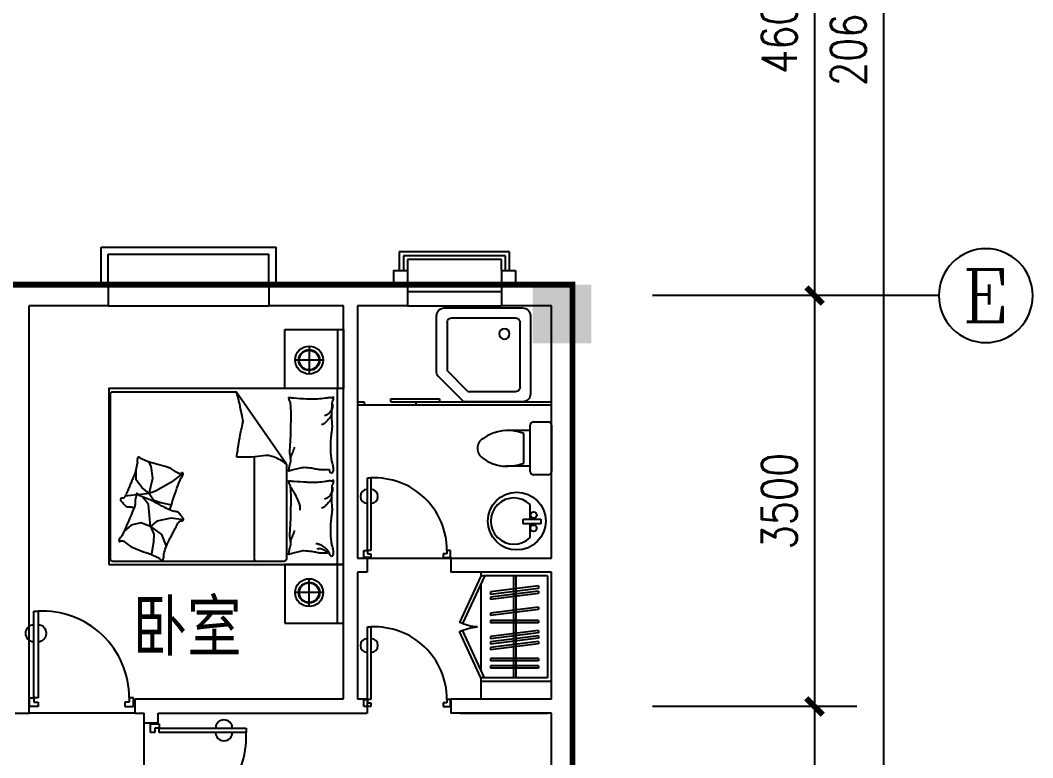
# Model space of a CAD drawing. Header units: millimetres. Extents: x 1454 to 36762, y 522 to 39654.
# Drawn here: x 28132 to 36762, y 17820 to 24102 of the extents above; entities that cross this region are included whole.
import ezdxf
from ezdxf.enums import TextEntityAlignment as Align

# ---------------------------------------------------------------- set-up
doc = ezdxf.new("R2010")
doc.units = ezdxf.units.MM
for name, color, linetype in [('AXIS', 3, 'Continuous'), ('AXIS_TEXT', 7, 'Continuous'), ('COLUMN', 7, 'Continuous'), ('PUB_DIM', 3, 'Continuous'), ('PUB_TEXT', 7, 'Continuous'), ('PUB_WALL', 255, 'Continuous'), ('TOILET', 7, 'Continuous'), ('WALL', 4, 'Continuous'), ('WINDOW', 5, 'Continuous')]:
    doc.layers.add(name, color=color, linetype=linetype)
doc.styles.add('-黑体', font='simhei.ttf')
doc.styles.add('CHINA', font='romant', dxfattribs={"width": 0.8, "height": 150, "bigfont": 'fs64f'})
doc.styles.add('COMPLEX', font='COMPLEX')
doc.styles.add('DIM_FONT', font='SIMPLEX.shx', dxfattribs={"width": 0.8})
doc.dimstyles.new('AXIS', dxfattribs={"dimtxt": 300, "dimasz": 1, "dimexe": 250, "dimexo": 300, "dimgap": 150, "dimtad": 1, "dimdec": 0, "dimdsep": 46, "dimtxsty": 'DIM_FONT', "dimblk": '_DIMX', "dimblk1": 'ARCHTICK', "dimblk2": 'ARCHTICK', "dimcen": 0.1, "dimse1": 1, "dimse2": 1, "dimclrt": 7, "dimadec": 0, "dimazin": 0, "dimtfac": 1, "dimtdec": 0, "dimtix": 1, "dimtmove": 2, "dimatfit": 3, "dimldrblk": '_DIMX', "dimfxl": 1, "dimtolj": 1, "dimtzin": 0, "dimarcsym": 0})
doc.dimstyles.new('DIMA', dxfattribs={"dimtxt": 300, "dimasz": 1, "dimexe": 250, "dimexo": 300, "dimgap": 150, "dimtad": 1, "dimdec": 0, "dimdsep": 46, "dimtxsty": 'DIM_FONT', "dimblk": '_DIMX', "dimblk1": 'ARCHTICK', "dimblk2": 'ARCHTICK', "dimcen": 0.1, "dimse1": 1, "dimclrt": 7, "dimadec": 0, "dimazin": 0, "dimtfac": 1, "dimtdec": 0, "dimtix": 1, "dimtmove": 2, "dimatfit": 3, "dimldrblk": '_DIMX', "dimfxl": 1, "dimtolj": 1, "dimtzin": 0, "dimarcsym": 0})

# ---------------------------------------------------------------- blocks, each defined once
blk = doc.blocks.new('U_B7VQP')
for p, q in [((0, 600), (0, 0)), ((30, 566.6), (30, 0)), ((900, 566.6), (30, 566.6)), ((900, 566.6), (900, 0)), ((930, 600), (930, 0)), ((113.1, 490.4), (113.1, 80.8)), ((133.1, 490.4), (113.1, 490.4)), ((133.1, 490.4), (133.1, 80.8)), ((174.3, 490.4), (174.3, 80.8)), ((194.3, 490.4), (174.3, 490.4)), ((194.3, 490.4), (194.3, 80.8)), ((319.7, 490.4), (268.5, 80.8)), ((339.9, 490.4), (288.7, 80.8)), ((368.3, 490.4), (317.1, 80.8)), ((339.9, 490.4), (319.7, 490.4)), ((388.5, 490.4), (337.2, 80.8)), ((412.7, 490.4), (361.4, 80.8)), ((388.5, 490.4), (368.3, 490.4)), ((432.8, 490.4), (381.6, 80.8)), ((432.8, 490.4), (412.7, 490.4)), ((499.6, 490.4), (499.6, 80.8)), ((519.6, 490.4), (499.6, 490.4)), ((519.6, 490.4), (519.6, 80.8)), ((613.3, 490.4), (562.1, 80.8)), ((633.5, 490.4), (582.3, 80.8)), ((633.5, 490.4), (613.3, 490.4)), ((748.5, 490.4), (697.3, 80.8)), ((768.7, 490.4), (717.4, 80.8)), ((792.9, 490.4), (741.6, 80.8)), ((768.7, 490.4), (748.5, 490.4)), ((813, 490.4), (761.8, 80.8)), ((813, 490.4), (792.9, 490.4)), ((900, 296.1), (30, 296.1)), ((900, 276.1), (30, 276.1)), ((30, 0), (0, 0)), ((30, 30), (435.9, -156.5)), ((30, 0), (425.3, -181.7)), ((832.7, 0), (95.3, 0)), ((133.1, 80.8), (113.1, 80.8)), ((194.3, 80.8), (174.3, 80.8)), ((288.7, 80.8), (268.5, 80.8)), ((337.2, 80.8), (317.1, 80.8)), ((381.6, 80.8), (361.4, 80.8)), ((897.9, 30), (492.1, -156.5)), ((519.6, 80.8), (499.6, 80.8)), ((897.9, 0), (502.7, -181.7)), ((582.3, 80.8), (562.1, 80.8)), ((717.4, 80.8), (697.3, 80.8)), ((761.8, 80.8), (741.6, 80.8)), ((930, 0), (897.9, 0))]:
    blk.add_line(p, q)
for centre, start, end in [((30, 0), 335.31641, 356.04543), ((897.9, 0), 183.95457, 204.68359)]:
    blk.add_arc(centre, 435, start, end)
at = {"style": 'DIM_FONT', "width": 0.8, "flags": 9}
for tag in ['YSIZE', 'XSIZE']:
    blk.add_attdef(tag, (0, 0), '', height=0.5, dxfattribs=at)
blk = doc.blocks.new('M_C54TQD')
for p, q in [((0, -52.4), (1500, -52.4)), ((25.8, -508.5), (25.8, -1967.8)), ((853.5, -488.5), (45.8, -488.5)), ((853.5, -488.5), (1471.6, -915.9)), ((45.8, -761.1), (915.3, -761.1)), ((1471.6, -1967.8), (1471.6, -915.9)), ((381, -1368.3), (394.8, -1471.4)), ((777.6, -1368.4), (698.4, -1472.4)), ((160.8, -1514.4), (136.8, -1517.8)), ((255.4, -1552.2), (160.8, -1514.4)), ((324.3, -1645), (255.4, -1552.2)), ((394.8, -1471.4), (369, -1593.5)), ((528.4, -1559.3), (508.6, -1470.4)), ((698.4, -1472.4), (623.3, -1602.7)), ((90.3, -1638.1), (87, -1644.6)), ((188.4, -1621), (90.3, -1638.1)), ((257.2, -1617.5), (188.4, -1621)), ((324.3, -1645), (257.2, -1617.5)), ((369, -1593.5), (324.3, -1645)), ((548.2, -1616.6), (528.4, -1559.3)), ((605.5, -1658), (548.2, -1616.6)), ((623.3, -1602.7), (605.5, -1658)), ((605.5, -1658), (734, -1626.4)), ((734, -1626.4), (836.8, -1640.3)), ((324.3, -1645), (510, -1663.9)), ((324.3, -1645), (355.2, -1727.5)), ((510, -1663.9), (559.9, -1700)), ((559.9, -1700), (572, -1708.6)), ((605.5, -1658), (593.7, -1752.2)), ((605.5, -1658), (654.9, -1721.3)), ((654.9, -1721.3), (720.1, -1768.7)), ((836.8, -1640.3), (872.8, -1660.3)), ((334.6, -1810), (281, -1872.6)), ((355.2, -1727.5), (334.6, -1810)), ((591.9, -1766.9), (580, -1861.5)), ((720.1, -1768.7), (813, -1768.7)), ((45.8, -1987.8), (1451.6, -1987.8))]:
    blk.add_line(p, q)
blk.add_lwpolyline([(0, -2000), (0, 0), (1500, 0), (1500, -2000)], close=True)
for points in [[(101, -126.8, -0.263368), (73, -108, -0.494818), (82.2, -89.3, -0.049225), (99.9, -87.5, -0.036831), (123.5, -89.3, -0.031893), (161.5, -97.4, 0.035782), (195.4, -104.4, 0.032941), (285.1, -110.3, 0.026564), (396.3, -104.4, 0.017905), (433.8, -99, -0.033397), (454, -96.8, -0.03204), (491.1, -97.5, 0.018442), (555.4, -100.5, 0.010837), (620.2, -99.8, 0.014624), (668.1, -96.8, 0.111249), (690.6, -89.5, -0.153708), (707.5, -85.5, -0.076444), (715, -87.2, -0.215512), (716.9, -89.3, -0.585858), (714.3, -92.3, 0.363489), (709.4, -94.9, 0.191716), (709.4, -106.4, -0.129675), (711.3, -123, -0.01735), (708.3, -139.8, 0.019326), (705.7, -154.9, 0.018818), (699, -223.3, 0.021828), (698.1, -282.6, 0.006204), (699.5, -316.4, 0.001963), (705.7, -423.3, 0.028341), (709.9, -459.4, -0.117014), (709.4, -468.3, -0.36606), (708, -469.3, -0.03973), (694.4, -466.5, -0.048309), (680.6, -461, 0.062981), (670, -457.1, 0.04058), (646.6, -453.7, 0.014345), (579.8, -451.4, 0.005484), (454.4, -452.2, 0.007153), (358.2, -455.2, 0.008762), (315.7, -457.9, -0.008153), (270, -460.8, -0.06251), (212.9, -456.4, 0.078669), (167.3, -454.4, 0.047825), (144.9, -459.1, -0.034494), (114.1, -466.5, -0.023571), (88.8, -469.5, -0.510228), (87.8, -468.3), (95.3, -438.3), (116, -355.7, 0.073041), (118, -336.2, 0.023305), (112.2, -275, 0.018299), (108.2, -252.2, -0.01097), (100.8, -214.2, -0.042281), (97.9, -179.9, -0.027201), (100.8, -126.5)], [(810.2, -126.8, -0.263368), (782.3, -108, -0.494818), (791.4, -89.3, -0.049225), (809.1, -87.5, -0.036831), (832.8, -89.3, -0.031893), (870.7, -97.4, 0.035782), (904.6, -104.4, 0.032941), (994.3, -110.3, 0.026564), (1105.5, -104.4, 0.017905), (1143, -99, -0.033397), (1163.3, -96.8, -0.03204), (1200.3, -97.5, 0.018442), (1264.7, -100.5, 0.010837), (1329.4, -99.8, 0.014624), (1377.3, -96.8, 0.111249), (1399.9, -89.5, -0.153708), (1416.8, -85.5, -0.076444), (1424.2, -87.2, -0.215512), (1426.2, -89.3, -0.585858), (1423.5, -92.3, 0.363489), (1418.6, -94.9, 0.191716), (1418.6, -106.4, -0.129675), (1420.5, -123, -0.01735), (1417.5, -139.8, 0.019326), (1414.9, -154.9, 0.018818), (1408.3, -223.3, 0.021828), (1407.4, -282.6, 0.006204), (1408.8, -316.4, 0.001963), (1414.9, -423.3, 0.028341), (1419.2, -459.4, -0.117014), (1418.6, -468.3, -0.36606), (1417.2, -469.3, -0.03973), (1403.6, -466.5, -0.048309), (1389.9, -461, 0.062981), (1379.2, -457.1, 0.04058), (1355.8, -453.7, 0.014345), (1289.1, -451.4, 0.005484), (1163.6, -452.2, 0.007153), (1067.5, -455.2, 0.008762), (1024.9, -457.9, -0.008153), (979.2, -460.8, -0.06251), (922.1, -456.4, 0.078669), (876.5, -454.4, 0.047825), (854.1, -459.1, -0.034494), (823.4, -466.5, -0.023571), (798, -469.5, -0.510228), (797.1, -468.3), (804.6, -438.3), (825.2, -355.7, 0.073041), (827.2, -336.2, 0.023305), (821.5, -275, 0.018299), (817.4, -252.2, -0.01097), (810.1, -214.2, -0.042281), (807.2, -179.9, -0.027201), (810.1, -126.5)], [(99.3, -142.8, -0.05369), (113.5, -155.8, -0.070312), (121.6, -168.1, -0.015448), (125.4, -176.6, -0.013244), (129.1, -186.8, -0.082127), (132.1, -204.9, -0.064164), (129.1, -228.1)], [(100.8, -126.8, -0.077379), (135.6, -152.1, -0.077379), (161.1, -186.8, -0.047525), (171, -211.5, -0.047525), (176.1, -237.5)], [(574.8, -100.6, 0.027842), (551.1, -111.2, 0.048685), (538.5, -119.3, 0.023666), (510.6, -143.6, 0.031223), (491.6, -164.3, 0.046801), (486.5, -172, 0.023191), (478.4, -188.7)], [(656.8, -94.9, 0.088153), (622.3, -98.4, 0.088153), (591.1, -113.7, 0.077547), (569.5, -135.3, 0.077547), (555.4, -162.4)], [(1284.1, -100.6, 0.027842), (1260.3, -111.2, 0.048685), (1247.8, -119.3, 0.023666), (1219.8, -143.6, 0.031223), (1200.8, -164.3, 0.046801), (1195.7, -172, 0.023191), (1187.7, -188.7)], [(1366.1, -94.9, 0.088153), (1331.5, -98.4, 0.088153), (1300.3, -113.7, 0.077547), (1278.7, -135.3, 0.077547), (1264.7, -162.4)], [(191.4, -453.7, 0.009729), (218.7, -444.6, 0.009729), (245.6, -434.6, 0.007971), (267.3, -425.5, 0.007971), (288.8, -415.8)], [(660.6, -455.2, 0.016108), (621.7, -429, 0.024599), (594.9, -413.9, 0.009477), (545.8, -390.6, 0.015937), (516, -378.3, 0.072521), (499.6, -374.7, 0.033339), (463.4, -374.5)], [(900.6, -453.7, 0.009729), (927.9, -444.6, 0.009729), (954.8, -434.6, 0.007971), (976.6, -425.5, 0.007971), (998, -415.8)], [(853.5, -488.5, -0.085272), (916.8, -598.6, -0.124044), (926, -686.2), (912.4, -781.6), (914.1, -911.7)], [(914.1, -911.7, 0.007867), (1031.7, -893.9, 0.009508), (1128.5, -875.9, 0.006616), (1193.5, -861.5, -0.023828), (1211.7, -858.2, -0.080713), (1230.3, -858.7, -0.009591), (1382.9, -890.6, -0.013133), (1416.4, -899.2, -0.007859), (1471.6, -915.9)], [(464, -1480.4, 0.025626), (475.6, -1477.6, 0.0108), (604.9, -1436, 0.00456), (692.4, -1404.8, 0.01125), (727.5, -1391, 0.069394), (746.3, -1379.9, -0.079756), (762.9, -1370.5, -0.106399), (777.6, -1368.4, -0.328642), (781.6, -1371.8, -0.299547), (779.2, -1378.3, 0.189917), (773.7, -1387.1, 0.033518), (772.5, -1397.4, 0.075627), (773, -1402, 0.053489), (776, -1409.8, 0.017838), (788.1, -1431.8, 0.038394), (805.3, -1456.1, -0.059529), (815.7, -1472.2, -0.035943), (826.3, -1498.4, -0.011245), (851.9, -1584.7, -0.006203), (862.2, -1624.3, 0.010783), (868.3, -1647, 0.019485), (872.8, -1660.3, 0.005062), (892.4, -1710.5, 0.101392), (909.1, -1735.8, -0.223768), (914, -1749.2, -0.25558), (910.9, -1753.8, -0.081563), (895.2, -1758.9, -0.071805), (878.1, -1759, 0.069985), (860.5, -1759.1, 0.03546), (801, -1772.1, 0.029432), (732, -1796.8, 0.001554), (698.6, -1811.2, -0.00152), (664.5, -1825.8, -0.004735), (629.3, -1840.5, 0.00382), (585.5, -1858.6, 0.296001), (563.6, -1890.9, -0.649774), (542.2, -1899.9, -0.02319), (537.7, -1895.3, 0.0288), (534, -1891.6, 0.005727), (527.4, -1885.8, -0.004358), (518.8, -1878.2, -0.027528), (501.8, -1861.4, -0.046214), (493.2, -1849.9, -0.194121), (490.4, -1833.2, 0.133719), (489.3, -1809.2, 0.005779), (481.8, -1787.2, 0.008882)]]:
    blk.add_lwpolyline(points, format="xyb")
blk.add_lwpolyline([(58.1, -1583.2, 0.101392), (39.5, -1559.2, -0.223768), (33.6, -1546.2, -0.25558), (36.4, -1541.4, -0.081563), (51.6, -1535.1, -0.071805), (68.7, -1533.7, 0.069985), (86.2, -1532.2, 0.03546), (144.5, -1514.8, 0.029432), (211.5, -1484.8, 0.001554), (243.6, -1467.9, -0.00152), (276.5, -1450.7, -0.004735), (310.5, -1433.4, 0.00382), (352.7, -1412, 0.296001), (372.1, -1378.1, -0.649774), (392.8, -1367.5, -0.02319), (397.6, -1371.7, 0.0288), (401.6, -1375.1, 0.005727), (408.6, -1380.4, -0.004358), (417.8, -1387.3, -0.027528), (436, -1402.8, -0.046214), (445.5, -1413.5, -0.194121), (449.5, -1430, 0.133719), (452.5, -1453.8, 0.011505), (471.2, -1496.2, 0.008882), (497.5, -1550, 0.012426), (534.6, -1618.4, -0.033612), (547.3, -1644.2), (570.3, -1700.5), (588.1, -1744, 0.224341), (602.6, -1757.3, -0.722772), (602.8, -1766.1, -0.103513), (599, -1766.6, 0.053465), (591.8, -1766.9, 0.030109), (568.7, -1771.5, -0.031436), (546.6, -1775.9, -0.05324), (531.5, -1776.4, 0.05518), (516.9, -1776.8, 0.056271), (491.6, -1783.4, 0.0108), (365.9, -1834.8, 0.00456), (281, -1872.6, 0.01125), (247.1, -1889, 0.069394), (229.2, -1901.6, -0.079756), (213.3, -1912.2, -0.106399), (198.9, -1915.4, -0.328642), (194.6, -1912.4, -0.299547), (196.5, -1905.7, 0.189917), (201.3, -1896.5, 0.033518), (201.7, -1886.2, 0.075627), (200.8, -1881.6, 0.053489), (197.3, -1874, 0.017838), (183.5, -1853, 0.038394), (164.5, -1830.2, -0.059529), (152.9, -1814.9, -0.035943), (140.3, -1789.6, -0.011245), (108.1, -1705.4, -0.006203), (94.9, -1666.8, 0.010783), (87, -1644.6, 0.019485), (81.6, -1631.7, 0.005062)], format="xyb", close=True)
for centre, start, end in [((45.8, -508.5), 90, 180), ((45.8, -741.1), 180, 270), ((45.8, -1967.8), 180, 270), ((1451.6, -1967.8), 270, 0)]:
    blk.add_arc(centre, 20, start, end)
at = {"style": 'DIM_FONT', "width": 0.8, "flags": 9}
for tag in ['YSIZE', 'XSIZE']:
    blk.add_attdef(tag, (0, 0), '', height=0.5, dxfattribs=at)
blk = doc.blocks.new('M_E24TTP')
at = {"layer": 'TOILET', "color": 7}
for p, q in [((-169.7, 200.4), (-169.7, 430.4)), ((169.7, 200.4), (169.7, 430.4)), ((-220, 200), (220, 200)), ((-139.7, 260.4), (139.7, 260.4)), ((-250, 30), (-250, 170)), ((250, 170), (250, 30)), ((220, 0), (-220, 0))]:
    blk.add_line(p, q, dxfattribs=at)
for centre, radius, start, end in [((0, 589.6), 109.8, 33.45086, 146.54914), ((227.4, 412.8), 397.5, 143.36186, 202.54952), ((-227.4, 412.8), 397.5, 337.45048, 36.63814), ((-220, 170), 30, 90, 180), ((220, 170), 30, 0, 90), ((-220, 30), 30, 180, 270), ((220, 30), 30, 270, 0)]:
    blk.add_arc(centre, radius, start, end, dxfattribs=at)
at = {"style": 'DIM_FONT', "width": 0.8, "flags": 9}
for tag in ['YSIZE', 'XSIZE']:
    blk.add_attdef(tag, (0, 0), '', height=0.5, dxfattribs=at)
blk = doc.blocks.new('M_E27FMO')
at = {"color": 0, "linetype": 'ByBlock'}
for p, q in [((-185.9, 0.6), (-549.7, 0.6)), ((-599.7, -49.4), (-599.7, -549.4)), ((-9.5, -162.1), (-162.4, -9.2)), ((-533.1, -507.8), (-533.1, -91.1)), ((-508.1, -66.1), (-199.7, -66.1)), ((-66.4, -199.4), (-199.7, -66.1)), ((0.3, -549.4), (0.3, -185.6)), ((-66.4, -199.4), (-66.4, -507.8)), ((-91.4, -532.8), (-508.1, -532.8)), ((-549.7, -599.4), (-49.7, -599.4))]:
    blk.add_line(p, q, dxfattribs=at)
blk.add_circle((-433.1, -432.8), 33.3, dxfattribs=at)
for centre, radius, start, end in [((-549.7, -49.4), 50, 90, 180), ((-185.9, -32.8), 33.3, 45, 90), ((-508.1, -91.1), 25, 90, 180), ((-33.1, -185.6), 33.3, 0, 45), ((-508.1, -507.8), 25, 180, 270), ((-91.4, -507.8), 25, 270, 0), ((-549.7, -549.4), 50, 180, 270), ((-49.7, -549.4), 50, 270, 0)]:
    blk.add_arc(centre, radius, start, end, dxfattribs=at)
at = {"style": 'DIM_FONT', "width": 0.8, "flags": 9}
for tag in ['YSIZE', 'XSIZE']:
    blk.add_attdef(tag, (0, 0), '', height=0.5, dxfattribs=at)
blk = doc.blocks.new('_DIMX')
at = {"const_width": 50}
blk.add_lwpolyline([(-70, -70), (70, 70)], dxfattribs=at)
blk = doc.blocks.new('*D69')
at = {"layer": 'AXIS', "color": 0, "lineweight": -2, "transparency": 16777216}
blk.add_line((34902.3, 21755.5), (34902.3, 18257.5), dxfattribs=at)
at = {"layer": 'DEFPOINTS', "color": 0, "transparency": 16777216}
for p in [(33520.8, 21756.5), (33520.8, 18256.5), (34902.3, 18256.5)]:
    blk.add_point(p, dxfattribs=at)
at = {"layer": 'AXIS', "color": 0, "lineweight": -2, "transparency": 16777216}
for p, rotation in [((34902.3, 21756.5), 90), ((34902.3, 18256.5), 270)]:
    blk.add_blockref('_DIMX', p, dxfattribs=dict(at, rotation=rotation))
at = {"layer": 'AXIS', "color": 7, "transparency": 16777216, "insert": (34602.3, 20006.5), "char_height": 300, "attachment_point": 5, "rotation": 90, "style": 'DIM_FONT'}
blk.add_mtext('\\A1;3500', dxfattribs=at)
blk = doc.blocks.new('_ARCHTICK')
at = {"color": 0, "linetype": 'ByBlock', "const_width": 0.15}
blk.add_lwpolyline([(-0.5, -0.5), (0.5, 0.5)], dxfattribs=at)
blk = doc.blocks.new('*D70')
at = {"layer": 'AXIS', "color": 0, "lineweight": -2, "transparency": 16777216}
blk.add_line((34902.3, 21755.5), (34902.3, 18257.5), dxfattribs=at)
at = {"layer": 'DEFPOINTS', "color": 0, "transparency": 16777216}
for p in [(33520.8, 21756.5), (33520.8, 18256.5), (34902.3, 18256.5)]:
    blk.add_point(p, dxfattribs=at)
at = {"layer": 'AXIS', "color": 0, "lineweight": -2, "transparency": 16777216}
for p, rotation in [((34902.3, 21756.5), 90), ((34902.3, 18256.5), 270)]:
    blk.add_blockref('_DIMX', p, dxfattribs=dict(at, rotation=rotation))
at = {"layer": 'AXIS', "color": 7, "transparency": 16777216, "insert": (34602.3, 20006.5), "char_height": 300, "attachment_point": 5, "rotation": 90, "style": 'DIM_FONT'}
blk.add_mtext('\\A1;3500', dxfattribs=at)
blk = doc.blocks.new('*D71')
at = {"layer": 'AXIS', "color": 0, "lineweight": -2, "transparency": 16777216}
blk.add_line((35489.9, 34355.5), (35489.9, 13757.5), dxfattribs=at)
at = {"layer": 'DEFPOINTS', "color": 0, "transparency": 16777216}
for p in [(33708.5, 34356.5), (33708.5, 13756.5), (35489.9, 13756.5)]:
    blk.add_point(p, dxfattribs=at)
at = {"layer": 'AXIS', "color": 0, "lineweight": -2, "transparency": 16777216}
for p, rotation in [((35489.9, 34356.5), 90), ((35489.9, 13756.5), 270)]:
    blk.add_blockref('_DIMX', p, dxfattribs=dict(at, rotation=rotation))
at = {"layer": 'AXIS', "color": 7, "transparency": 16777216, "insert": (35189.9, 24056.5), "char_height": 300, "attachment_point": 5, "rotation": 90, "style": 'DIM_FONT'}
blk.add_mtext('\\A1;20600', dxfattribs=at)
blk = doc.blocks.new('*D72')
at = {"layer": 'AXIS', "color": 0, "lineweight": -2, "transparency": 16777216}
for p, q in [((34902.3, 18255.5), (34902.3, 13757.5)), ((33820.8, 13756.5), (35152.3, 13756.5))]:
    blk.add_line(p, q, dxfattribs=at)
at = {"layer": 'DEFPOINTS', "color": 0, "transparency": 16777216}
for p in [(33520.8, 18256.5), (33520.8, 13756.5), (34902.3, 13756.5)]:
    blk.add_point(p, dxfattribs=at)
at = {"layer": 'AXIS', "color": 0, "lineweight": -2, "transparency": 16777216}
for p, rotation in [((34902.3, 18256.5), 90), ((34902.3, 13756.5), 270)]:
    blk.add_blockref('_DIMX', p, dxfattribs=dict(at, rotation=rotation))
at = {"layer": 'AXIS', "color": 7, "transparency": 16777216, "insert": (34602.3, 16006.5), "char_height": 300, "attachment_point": 5, "rotation": 90, "style": 'DIM_FONT'}
blk.add_mtext('\\A1;4500', dxfattribs=at)
blk = doc.blocks.new('_AXISO')
blk.add_circle((0, 0), 0.5)
at = {"layer": 'AXIS_TEXT', "style": 'COMPLEX', "width": 1.041667}
blk.add_attdef('A', text='', height=0.56, dxfattribs=at).set_placement((-0.25, -0.28), (0.25, -0.28), align=Align.FIT)
blk = doc.blocks.new('*D67')
at = {"layer": 'AXIS', "color": 0, "lineweight": -2, "transparency": 16777216}
blk.add_line((34902.3, 26355.5), (34902.3, 21757.5), dxfattribs=at)
at = {"layer": 'DEFPOINTS', "color": 0, "transparency": 16777216}
for p in [(33520.8, 26356.5), (33520.8, 21756.5), (34902.3, 21756.5)]:
    blk.add_point(p, dxfattribs=at)
at = {"layer": 'AXIS', "color": 0, "lineweight": -2, "transparency": 16777216}
for p, rotation in [((34902.3, 26356.5), 90), ((34902.3, 21756.5), 270)]:
    blk.add_blockref('_DIMX', p, dxfattribs=dict(at, rotation=rotation))
at = {"layer": 'AXIS', "color": 7, "transparency": 16777216, "insert": (34602.3, 24056.5), "char_height": 300, "attachment_point": 5, "rotation": 90, "style": 'DIM_FONT'}
blk.add_mtext('\\A1;4600', dxfattribs=at)
blk = doc.blocks.new('*D68')
at = {"layer": 'AXIS', "color": 0, "lineweight": -2, "transparency": 16777216}
blk.add_line((34902.3, 26355.5), (34902.3, 21757.5), dxfattribs=at)
at = {"layer": 'DEFPOINTS', "color": 0, "transparency": 16777216}
for p in [(33520.8, 26356.5), (33520.8, 21756.5), (34902.3, 21756.5)]:
    blk.add_point(p, dxfattribs=at)
at = {"layer": 'AXIS', "color": 0, "lineweight": -2, "transparency": 16777216}
for p, rotation in [((34902.3, 26356.5), 90), ((34902.3, 21756.5), 270)]:
    blk.add_blockref('_DIMX', p, dxfattribs=dict(at, rotation=rotation))
at = {"layer": 'AXIS', "color": 7, "transparency": 16777216, "insert": (34602.3, 24056.5), "char_height": 300, "attachment_point": 5, "rotation": 90, "style": 'DIM_FONT'}
blk.add_mtext('\\A1;4600', dxfattribs=at)
blk = doc.blocks.new('_FZH')
blk.add_solid([(-0.5, -0.5), (0.5, -0.5), (-0.5, 0.5), (0.5, 0.5)])
blk = doc.blocks.new('M_E33IEP')
at = {"linetype": 'Continuous'}
for p, q in [((135.1, 135.3), (135.1, 19.6)), ((43.6, -21.1), (43.6, 19.6)), ((43.6, 19.6), (193.6, 19.6)), ((193.6, 19.6), (193.6, -21.1)), ((193.6, -21.1), (43.6, -21.1)), ((135.1, -21.1), (135.1, -144.4))]:
    blk.add_line(p, q, dxfattribs=at)
for centre, radius in [((248.3, -4.6), 246.4), ((105.9, 56.4), 26.7), ((104.6, -55.4), 26.7)]:
    blk.add_circle(centre, radius, dxfattribs=at)
blk.add_arc((273.7, -4.6), 196.9, 225.25267, 134.74733, dxfattribs=at)
at = {"style": 'DIM_FONT', "width": 0.8, "flags": 9}
for tag in ['YSIZE', 'XSIZE']:
    blk.add_attdef(tag, (0, 0), '', height=0.5, dxfattribs=at)
at = {"linetype": 'Continuous', "style": 'CHINA', "width": 0.8, "flags": 9}
for tag in ['XSIZE', 'YSIZE']:
    blk.add_attdef(tag, (1.9, -251), '', height=150, dxfattribs=at)
blk = doc.blocks.new('M_A22TIB')
for p, q in [((-0.4493, 0.0763), (-0.4493, 0.8984)), ((-0.4493, 0.8984), (-0.4082, 0.8984)), ((-0.4082, 0.8984), (-0.4082, 0.0763)), ((-0.4904, 0.0763), (-0.4493, 0.0763)), ((-0.4904, -0.0059), (-0.4904, 0.0763)), ((-0.4493, 0.0763), (-0.4493, 0.0352)), ((-0.4082, 0.0763), (-0.4493, 0.0763)), ((-0.4493, 0.0352), (-0.4082, 0.0352)), ((-0.4082, 0.0352), (-0.4082, -0.0059)), ((0.455, 0.0352), (0.4139, 0.0352)), ((0.4139, 0.0352), (0.4139, -0.0059)), ((0.4961, 0.0763), (0.455, 0.0763)), ((0.455, 0.0763), (0.455, 0.0352)), ((0.4961, -0.0059), (0.4961, 0.0763)), ((-0.4082, -0.0059), (-0.4904, -0.0059)), ((-0.4904, -0.0059), (-0.4904, -0.0059)), ((0.4139, -0.0059), (0.4961, -0.0059)), ((0.4961, -0.0059), (0.4961, -0.0059))]:
    blk.add_line(p, q)
for centre, radius, start, end in [((-0.3671, 0.0773), 0.8221, 359.92833, 92.86603), ((-0.4493, 0.6888), 0.0791, 90, 270), ((-0.4082, 0.6888), 0.0791, 270, 90)]:
    blk.add_arc(centre, radius, start, end)
blk = doc.blocks.new('M_B4ONN')
for p, q in [((-0.587, 1.382), (0.587, 1.382)), ((-0.587, 0.5), (-0.587, 1.382)), ((0.587, 1.382), (0.587, 0.5)), ((-0.543, 1.201), (0.543, 1.201)), ((-0.543, 0.5), (-0.543, 1.201)), ((0.543, 1.201), (0.543, 0.5)), ((-0.5, 1.02), (0.5, 1.02)), ((-0.5, 0.5), (-0.5, 1.02)), ((0.5, 1.02), (0.5, 0.5)), ((-0.5, -0.5), (0.5, -0.5))]:
    blk.add_line(p, q)

msp = doc.modelspace()

# ---------------------------------------------------------------- linework, layer by layer
for p, q in [((28822.6, 22170, -28344.3), (30312.1, 22170, -28344.3)), ((28882.6, 22110, -28344.3), (30252.1, 22110, -28344.3)), ((31432.8, 21670, -28344.3), (32232.8, 21670, -28344.3)), ((30388.8, 21466.7, -28344.3), (30888.8, 21466.7, -28344.3)), ((30388.8, 20966.7, -28344.3), (30388.8, 21466.7, -28344.3)), ((30836.4, 21466.7, -28344.3), (30836.4, 20966.7, -28344.3)), ((30888.8, 21466.7, -28344.3), (30888.8, 20966.7, -28344.3)), ((30594.6, 21326, -28344.3), (30594.6, 21088.4, -28344.3)), ((30713.4, 21207.2, -28344.3), (30475.8, 21207.2, -28344.3)), ((30888.8, 20966.7, -28344.3), (30388.8, 20966.7, -28344.3)), ((31007.8, 20852.1, -56688.6), (31062.8, 20852.1, -56688.6)), ((32658.8, 20822.1, -28344.3), (31007.8, 20822.1, -28344.3)), ((31062.8, 20852.1, -28344.3), (31062.8, 20822.1, -28344.3)), ((31290.3, 20876.7, -28344.3), (31705.3, 20876.7, -28344.3)), ((31290.3, 20852.1, -28344.3), (31290.3, 20876.7, -28344.3)), ((31290.3, 20852.1, -56688.6), (32658.8, 20852.1, -56688.6)), ((31504.6, 20852.1, -28344.3), (31504.6, 20822.1, -28344.3)), ((31705.3, 20876.7, -28344.3), (31705.3, 20852.1, -28344.3)), ((30388.8, 19466.7, -28344.3), (30388.8, 18966.7, -28344.3)), ((30888.8, 19466.7, -28344.3), (30388.8, 19466.7, -28344.3)), ((30836.4, 18966.7, -28344.3), (30836.4, 19466.7, -28344.3)), ((30888.8, 18966.7, -28344.3), (30888.8, 19466.7, -28344.3)), ((30594.6, 19107.4, -28344.3), (30594.6, 19345, -28344.3)), ((30713.4, 19226.2, -28344.3), (30475.8, 19226.2, -28344.3)), ((30388.8, 18966.7, -28344.3), (30888.8, 18966.7, -28344.3)), ((31877.8, 18200, 28344.3), (32627.8, 18200, 28344.3))]:
    msp.add_line(p, q)
at = {"linetype": 'ByBlock'}
msp.add_line((31090.1, 19520), (31802.6, 19520), dxfattribs=at)
at = {"const_width": 50, "elevation": -28344.3}
msp.add_lwpolyline([(9358.8, 13670), (9358.8, 21850), (14368.8, 21850), (14368.8, 26263), (9358.8, 26263), (9358.8, 34443), (20138.8, 34443), (20138.8, 32209.4), (22358.8, 32209.4), (22358.8, 34443), (32838.8, 34443), (32838.8, 26263), (27928.8, 26262.7), (27928.8, 21850.3), (32838.8, 21850.3), (32838.8, 13670), (22358.8, 13670), (22358.8, 16578.3), (20138.8, 16578.3), (20138.8, 13670)], close=True, dxfattribs=at)
for centre, radius in [((30594.6, 21207.2, -28344.3), 118.8), ((30594.6, 21207.2, -28344.3), 88.8), ((30594.6, 21207.2, -28344.3), 83.8), ((30594.6, 19226.2, -28344.3), 118.8), ((30594.6, 19226.2, -28344.3), 88.8), ((30594.6, 19226.2, -28344.3), 83.8)]:
    msp.add_circle(centre, radius)
at = {"layer": 'AXIS'}
for p, q in [((35961.7, 21756.5, -28344.3), (33520.8, 21756.5, -28344.3)), ((35261.2, 18256.5, -28344.3), (33520.8, 18256.5, -28344.3))]:
    msp.add_line(p, q, dxfattribs=at)
at = {"layer": 'PUB_DIM'}
for p, q in [((29112.3, 18200.3, -28344.3), (28208.7, 18200.3, -28344.3)), ((29188.8, 17216.7, -28344.3), (29188.8, 18116.7, -28344.3))]:
    msp.add_line(p, q, dxfattribs=at)
at = {"layer": 'PUB_WALL', "linetype": 'ByBlock'}
for p, q in [((28822.6, 21850, -28344.3), (28822.6, 22170, -28344.3)), ((28882.6, 21850, -28344.3), (28882.6, 22110, -28344.3)), ((30252.1, 21850, -28344.3), (30252.1, 22110, -28344.3)), ((30312.1, 21850, -28344.3), (30312.1, 22170, -28344.3)), ((28882.6, 21670.3, -28344.3), (30252.1, 21670.3, -28344.3)), ((32058.8, 18470, -28344.3), (32058.8, 18320, -28344.3))]:
    msp.add_line(p, q, dxfattribs=at)
at = {"layer": 'WALL', "color": 7, "linetype": 'Continuous'}
for p, q in [((31312.8, 21970, -28344.3), (31432.8, 21970, -28344.3)), ((31312.8, 21970, -28344.3), (31312.8, 21850, -28344.3)), ((31432.8, 21970, -28344.3), (31432.8, 21670, -28344.3)), ((32232.8, 21970, -28344.3), (32352.8, 21970, -28344.3)), ((32232.8, 21970, -28344.3), (32232.8, 21670, -28344.3)), ((32352.8, 21970, -28344.3), (32352.8, 21850, -28344.3)), ((27733.8, 21850.3, -28344.3), (28882.6, 21850.3, -28344.3)), ((28882.6, 21850.3, -28344.3), (28882.6, 21670.3, -28344.3)), ((30252.1, 21850.3, -28344.3), (31312.8, 21850.3, -28344.3)), ((30252.1, 21850.3, -28344.3), (30252.1, 21670.3, -28344.3)), ((32352.8, 21849.7, -28344.3), (32838.8, 21849.7, -28344.3)), ((32838.8, 13670.3, -28344.3), (32838.8, 21849.7, -28344.3)), ((28208.8, 18320.3, -28344.3), (28208.8, 21670.3, -28344.3)), ((28882.6, 21670.3, -28344.3), (28208.8, 21670.3, -28344.3)), ((30888.8, 21670.3, -28344.3), (30252.1, 21670.3, -28344.3)), ((30888.8, 18320.3, -28344.3), (30888.8, 21670.3, -28344.3)), ((31432.8, 21670, -28344.3), (31007.8, 21670, -28344.3)), ((31007.8, 21670, -28344.3), (31007.8, 19520, -28344.3)), ((32658.8, 21670, -28344.3), (32232.8, 21670, -28344.3)), ((32658.8, 19520, -28344.3), (32658.8, 21670, -28344.3)), ((31007.8, 19520, -28344.3), (31090.1, 19520, -28344.3)), ((31090.1, 19529.4, -28344.3), (31090.1, 19400, -28344.3)), ((31802.6, 19529.4, -28344.3), (31802.6, 19400, -28344.3)), ((31802.6, 19520, -28344.3), (32658.8, 19520, -28344.3)), ((31007.8, 19400, -28344.3), (31007.8, 18320, -28344.3)), ((31090.1, 19400, -28344.3), (31007.8, 19400, -28344.3)), ((32658.8, 19400, -28344.3), (31802.6, 19400, -28344.3)), ((32658.8, 18320, -28344.3), (32658.8, 19400, -28344.3)), ((28208.7, 18320.3, -28344.3), (28208.8, 18320.3, -28344.3)), ((28208.7, 18200.3, -28344.3), (28208.7, 18320.3, -28344.3)), ((29112.3, 18320.3, -28344.3), (30888.8, 18320.3, -28344.3)), ((29112.3, 18200.3, -28344.3), (29112.3, 18320.3, -28344.3)), ((31090.1, 18320, -28344.3), (31007.8, 18320, -28344.3)), ((31090.1, 18329.4, -28344.3), (31090.1, 18200, -28344.3)), ((31802.6, 18320, -28344.3), (31802.6, 18200, -28344.3)), ((32658.8, 18320, -28344.3), (31802.6, 18320, -28344.3)), ((28088.8, 18200.3, -28344.3), (28208.7, 18200.3, -28344.3)), ((29112.3, 18200.3, -28344.3), (29188.8, 18200.3, -28344.3)), ((29188.8, 18116.7, -28344.3), (29188.8, 18200.3, -28344.3)), ((29308.8, 18200.3, -28344.3), (31090.1, 18200.3, -28344.3)), ((29308.8, 18116.7, -28344.3), (29308.8, 18200.3, -28344.3)), ((32658.8, 18200, -28344.3), (31802.6, 18200, -28344.3)), ((32658.8, 13850.3, -28344.3), (32658.8, 18200, -28344.3)), ((29188.8, 18116.7, -28344.3), (29308.8, 18116.7, -28344.3))]:
    msp.add_line(p, q, dxfattribs=at)

# ---------------------------------------------------------------- block references
at = {"xscale": -1.33333, "yscale": 1.33333, "zscale": 1.33333, "rotation": 90}
msp.add_blockref('M_E27FMO', (31681.7, 20852.5, -28344.3), dxfattribs=at)
at = {"xscale": -1}
for name, p, rotation in [('M_C54TQD', (30888.8, 19466.7, -28344.3), 270.0000000000004), ('U_B7VQP', (32058.8, 18470, -28344.3), 269.9999999999997)]:
    msp.add_blockref(name, p, dxfattribs=dict(at, rotation=rotation))
at = {"linetype": 'ByBlock', "xscale": 0.9, "yscale": 0.9, "zscale": 0.9, "rotation": 90}
msp.add_blockref('M_E24TTP', (32658.8, 20455.4, -28344.3), dxfattribs=at)
at = {"layer": 'AXIS'}
ref = msp.add_blockref('_AXISO', (36361.7, 21756.5), dxfattribs=dict(at, xscale=-800, yscale=800, zscale=800))
ref.add_attrib('A', 'E', dxfattribs={"layer": 'AXIS_TEXT', "height": 448, "style": 'COMPLEX', "width": 1.171875}).set_placement((36161.7, 21532.5), (36561.7, 21532.5), align=Align.FIT)
at = {"layer": 'COLUMN', "linetype": 'ByBlock', "xscale": -500, "yscale": 500, "zscale": 500}
msp.add_blockref('_FZH', (32748.8, 21600), dxfattribs=at)
at = {"layer": 'PUB_WALL', "linetype": 'ByBlock', "rotation": 180}
msp.add_blockref('M_E33IEP', (32612.7, 19831.6), dxfattribs=at)
at = {"layer": 'WINDOW', "xscale": -800, "yscale": 180, "zscale": 800}
msp.add_blockref('M_B4ONN', (31832.8, 21880), dxfattribs=at)
at = {"layer": 'WINDOW'}
for p, xscale, yscale, zscale, rotation in [((31427.6, 19529.4), -750, -750, 750, 180), ((28651.6, 18260.3, 28344.3), -900, -900, 900, 180), ((31427.6, 18260, 28344.3), -750, -750, 750, 180), ((29248.8, 17666.7, 28344.3), 900, 900, 900, 270)]:
    msp.add_blockref('M_A22TIB', p, dxfattribs=dict(at, xscale=xscale, yscale=yscale, zscale=zscale, rotation=rotation))

# ---------------------------------------------------------------- texts
at = {"layer": 'PUB_TEXT', "linetype": 'ByBlock', "style": '-黑体', "width": 0.8}
msp.add_text('卧室', height=425.25, dxfattribs=at).set_placement((29090.7, 18731.8))

# ---------------------------------------------------------------- dimensions: what is measured, and where the dimension line sits
at = {"layer": 'AXIS'}
for base, p1, p2, angle, dimstyle, picture, middle in [((35489.9, 13756.5), (33708.5, 34356.5), (33708.5, 13756.5), 90, 'AXIS', '*D71', (35189.9, 24056.5)), ((34902.3, 21756.5), (33520.8, 26356.5), (33520.8, 21756.5), 270, 'AXIS', '*D67', (34602.3, 24056.5)), ((34902.3, 21756.5), (33520.8, 26356.5), (33520.8, 21756.5), 270, 'AXIS', '*D68', (34602.3, 24056.5)), ((34902.3, 18256.5), (33520.8, 21756.5), (33520.8, 18256.5), 270, 'AXIS', '*D69', (34602.3, 20006.5)), ((34902.3, 18256.5), (33520.8, 21756.5), (33520.8, 18256.5), 270, 'AXIS', '*D70', (34602.3, 20006.5)), ((34902.3, 13756.5), (33520.8, 18256.5), (33520.8, 13756.5), 270, 'DIMA', '*D72', (34602.3, 16006.5))]:
    dim = msp.add_linear_dim(base=base, p1=p1, p2=p2, angle=angle, dimstyle=dimstyle, dxfattribs=at)
    dim.commit()
    dim.dimension.update_dxf_attribs({"geometry": picture, "text_midpoint": middle})

doc.saveas('drawing.dxf')
